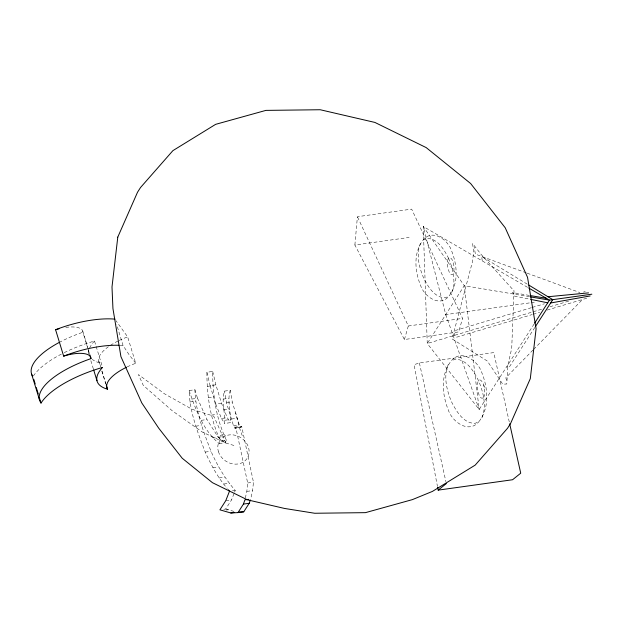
<?xml version="1.0" encoding="UTF-8"?>
<svg xmlns="http://www.w3.org/2000/svg" width="623" height="623" viewBox="0 0 623 623"><rect width="100%" height="100%" fill="white"/><g stroke="black" fill="none" stroke-linecap="round" stroke-linejoin="round"><path stroke-width="0.47" stroke-dasharray="3.12 2.34" d="M245.322 498.003L246.833 491.399L247.674 482.981L235.844 427.604L235.883 427.004L241.669 426.202L253.46 482.171L252.611 490.589L250.672 499.085M354.876 245.018L357.415 216.703L411.663 209.126L462.554 318.408L458.66 331.942L404.413 339.512L354.876 245.018L409.124 237.449M230.261 390.302C226.889 400.994 231.18 411.967 230.455 422.643L224.677 423.445C225.401 412.776 221.103 401.796 224.475 391.112L230.261 390.302L232.301 402.092L239.24 424.8L240.797 427.565L235.011 428.367L233.454 425.602L226.515 402.902L224.475 391.112M404.413 339.512L408.306 325.985L357.415 216.703M420.478 243.383C415.837 254.55 419.131 267.142 423.539 277.85C427.962 286.455 434.239 297.529 445.149 297.825L448.825 296.252C458.949 283.558 457.352 265.079 451.558 250.765C448.054 239.878 432.572 228.462 423.282 239.886C413.166 252.588 414.754 271.067 420.556 285.381C424.061 296.268 439.542 307.684 448.825 296.252M451.628 292.763L453.373 287.592L453.941 281.09L453.287 273.692A9.734 2.804 84.1 0 0 453.365 262.19A9.057 3.045 76.8 0 0 448.576 258.296C444.152 249.691 437.876 238.617 426.957 238.321L423.282 239.886M448.233 364.619C443.226 376.681 446.769 390.278 451.535 401.843C456.309 411.141 463.091 423.095 474.882 423.414L478.846 421.724C489.779 408.01 488.058 388.051 481.797 372.593C478.012 360.834 461.293 348.506 451.262 360.849C440.329 374.563 442.05 394.523 448.311 409.973C452.096 421.732 468.815 434.067 478.846 421.724M481.875 417.947C486.882 405.885 483.339 392.288 478.573 380.723C473.799 371.433 467.016 359.471 455.234 359.152L451.262 360.849M223.766 509.287L225.697 509.022L231.577 499.833L234.248 493.019M234.583 492.162L235.253 490.457C225.035 478.807 217.271 465.389 210.995 451.278C203.448 431.49 195.458 411.164 194.906 389.725L189.127 390.535C189.672 411.974 197.662 432.3 205.208 452.08C211.15 464.968 217.785 477.639 227.208 488.362M483.658 397.357L484.453 395.488A8.044 2.313 84.1 0 0 484.499 388.479L483.744 384.936A9.711 3.263 76.8 0 0 478.573 380.723A9.711 4.345 79.9 0 0 478.487 393.152A9.711 3.878 87.4 0 0 483.658 397.357L484.351 395.862M189.127 390.535C195.669 409.584 203.176 430.415 219.117 443.545L220.674 441.115L226.461 440.305C216.228 419.139 212.575 394.92 212.708 371.456L206.922 372.258C206.789 395.722 210.442 419.949 220.674 441.115M219.117 443.545L224.903 442.735L226.461 440.305M235.011 428.367L235.883 427.004M240.797 427.565L241.669 426.202M534.137 323.96L479.188 409.498L427.253 343.514L423.227 226.468L528.031 287.616M534.83 327.464L509.03 367.453L506.974 366.246M532.976 350.064L505.837 377.779L506.795 381.237M533.654 349.371L582.505 299.476M220.121 435.944L223.859 433.647L225.269 435.975M509.271 421.911L493.774 352.602L419.388 362.983L414.054 364.673L437.447 486.329M531.38 307.692L455.888 330.307L454.027 335.493L456.768 337.152L532.213 314.553M532.307 307.412L544.424 303.783M583.463 292.086L585.254 291.548M541.558 309.265L427.253 343.514L464.26 285.677L529.76 296.774M549.945 306.757L570.434 300.613M533.148 314.272L539.666 312.318M547.119 310.083L588.416 297.708M445.757 314.599L479.188 409.498L464.26 285.677L423.227 226.468L445.757 314.599L530.251 302.801M531.217 302.661L536.014 301.991M408.306 325.985L462.554 318.408M206.922 372.258L210.107 385.66L215.893 384.85L221.5 403.182L227.255 417.667L230.455 422.643M207.225 386.424L213.011 385.614M191.744 399.094L197.522 398.284L206.968 419.528L217.933 436.809L224.903 442.735M208.246 397.676L214.032 396.874M189.875 402.006L195.661 401.204M223.151 399.125L228.937 398.315M210.107 385.66L215.714 403.984L221.5 403.182M226.515 402.902L232.301 402.092M223.602 409.879L229.389 409.07M211.516 415.097L217.302 414.295M201.182 420.338L206.968 419.528M215.714 403.984L221.469 418.477L227.255 417.667M231.452 419.038L237.231 418.235M225.152 420.221L230.938 419.411M195.614 426.187L201.393 425.384M233.454 425.602L239.24 424.8M235.844 427.604L241.623 426.794M212.147 437.619L217.933 436.809M218.291 437.26L224.078 436.45M205.208 452.08L210.995 451.278M212.895 467.686L218.681 466.876M219.109 477.966L224.895 477.156M223.821 484.009L229.607 483.207M247.674 482.981L253.46 482.171M232.363 490.862L235.253 490.457M246.833 491.399L252.611 490.589M225.791 500.643L231.577 499.833M226.289 510.019L228.22 509.754M529.348 295.419L512.347 292.537L513.811 294.072L513.671 295.909L529.752 299.172M225.697 509.022L234.731 511.631M225.853 443.062L213.736 416.164L192.118 409.295L164.519 393.822L138.407 374.548L143.274 385.349L172.119 410.689L202.382 432.082L225.853 443.062L235.673 445.99M526.264 272.843L475.388 254.129L474.134 246.918M527.167 273.178L579.865 292.553M527.26 284.143L481.641 256.419L482.257 260.905M127.224 366.869A41.391 15.24 -17 0 1 135.721 363.271L127.645 336.872L115.933 320.65M135.721 363.271L128.992 354.542L123.074 345.524L116.68 324.591M221.469 418.477L224.677 423.445M448.576 258.296L451.457 265.92L453.287 273.692M242.238 435.679L239.559 428.017L235.619 412.667M194.906 389.725L197.522 398.284M64.255 352.634A71.988 26.501 -17 0 1 94.501 341.015L95.887 345.57M96.168 346.474L102.016 365.592M108.41 346.731A41.391 15.24 -17 0 0 99.501 362.835L100.614 366.472M102.008 371.028L105.902 383.768M98.746 361.06L100.412 366.526M101.806 371.074L105.7 383.815M82.688 330.922L87.703 347.307M87.975 348.218L89.922 354.588M65.82 327.402A25.068 9.228 -17 0 1 82.898 332.238L89.291 353.171M90.841 360.686L93.349 368.878M212.708 371.456L215.893 384.85M483.744 384.936L484.328 387.413M419.388 362.983L445.912 481.672M448.21 258.856A8.512 3.808 79.9 0 0 448.498 269.798A8.512 3.403 87.4 0 0 452.882 274.151M33.369 376.019A71.988 26.501 -17 0 1 61.708 353.919M99.501 362.835A58.679 21.603 -17 0 1 92.259 359.37M88.894 354.316A58.679 21.603 -17 0 1 88.949 350.243M89.665 348.047A58.679 21.603 -17 0 1 94.501 341.015M59.099 342.502A67.518 24.858 -17 0 1 82.898 332.238M110.473 345.321A41.391 15.24 -17 0 1 118.432 340.828M119.157 340.477A41.391 15.24 -17 0 1 127.645 336.872M119.803 345.313A63.819 23.495 -17 0 1 123.074 345.524M514.006 290.871L511.709 348.374L507.924 365.179L506.772 384.009L502.722 384.173L487.381 361.091L452.096 338.904L472.327 262.228L473.628 252.564L472.655 243.577L480.956 254.207L514.006 290.871M218.408 451.566A16.338 13.947 32.6 0 0 244.816 460.997A16.338 13.947 32.6 0 0 237.122 435.835A16.338 13.947 32.6 0 0 218.408 451.566"/><path stroke-width="0.93" d="M228.337 489.818L229.466 491.267L225.791 500.643L219.911 509.832L230.806 512.978L237.978 512.604L243.429 504.093L244.886 499.887L248.741 499.35M237.978 512.604L243.764 511.802L249.216 503.283L250.384 499.926M534.659 323.15L549.463 300.115L591.85 294.196M535.359 326.647L552.78 299.655L528.919 285.155M437.634 487.279L438.179 490.13L446.341 483.573M550.631 302.988L590.137 295.956M243.429 504.093L249.216 503.283M230.806 512.978L234.669 512.441M438.179 490.13L512.573 479.741L520.727 473.192L509.692 423.811M547.999 296.75L588.548 292.872M239.279 512.028L243.764 511.802M530.29 295.575L546.34 298.3M530.695 296.937L549.463 300.115L528.865 288.099M530.695 299.367L547.726 302.817M106.183 384.679L107.569 389.227A41.391 15.24 -17 0 1 126.5 367.227M89.852 354.993L90.966 358.63A67.518 24.858 -17 0 0 41.025 403.05L39.358 397.591M93.629 369.789L96.97 380.715M59.029 328.757A25.068 9.228 -17 0 0 55.587 329.738L63.663 356.138A25.068 9.228 -17 0 1 90.966 358.63M33.79 379.384L35.184 383.939M36.298 387.576L38.244 393.946M31.477 373.644L39.545 400.036M41.025 403.05A71.988 26.501 -17 0 1 102.569 367.414A58.679 21.603 -17 0 0 107.569 389.227M32.482 375.942A67.518 24.858 -17 0 1 59.099 342.502M63.663 356.138A63.819 23.495 -17 0 1 118.962 345.282M55.587 329.738A63.819 23.495 -17 0 1 115.006 319.132M117.786 237.098L112 286.977L112.942 308.564L120.932 356.66L141.795 402.956L158.701 428.149L182.22 458.248L212.459 482.693L247.37 499.817L284.571 508.454L314.693 513.259L365.444 512.651L412.403 499.615L432.432 491.407L475.185 465.116L507.535 428.266L510.556 423.539L530.305 378.644L536.091 328.773L527.533 277.305L505.214 227.769L470.645 183.528L426.194 147.596L374.882 122.427L320.214 109.741L265.904 110.388L215.659 124.335L172.906 150.634L140.557 187.484L137.535 192.203L117.786 237.098"/></g></svg>
